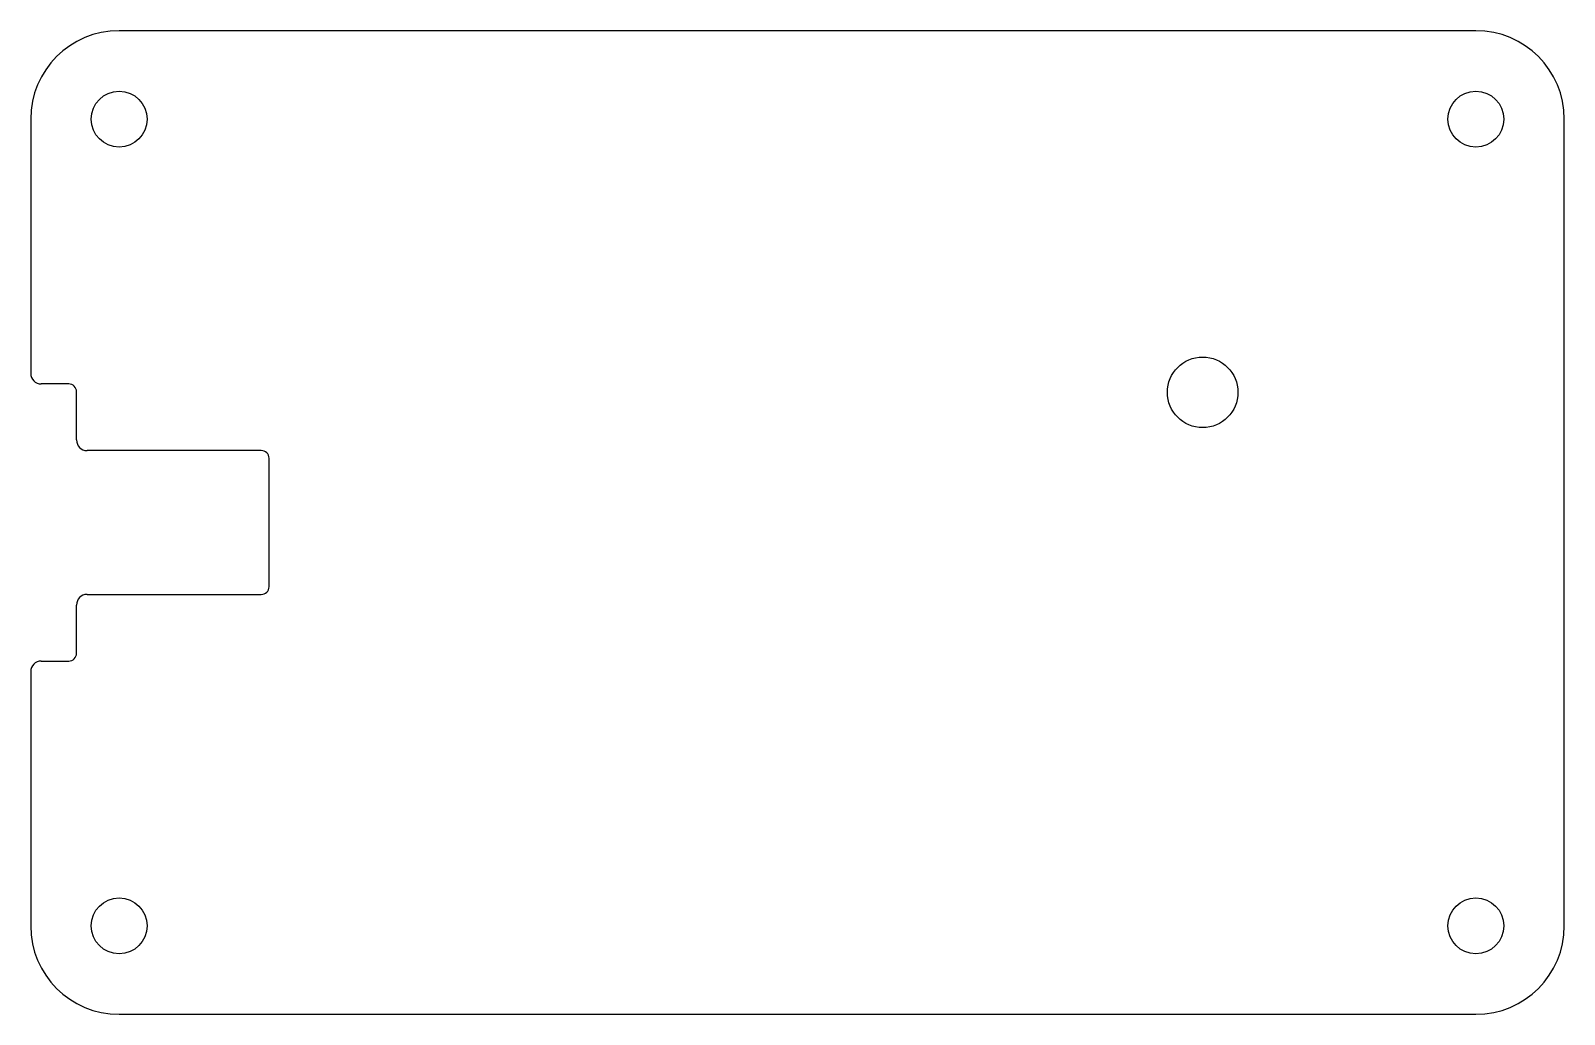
# Model space of a CAD drawing. Header units: millimetres. Extents: x -1.8 to 81.8, y -1.8 to 51.8.
import ezdxf

# ---------------------------------------------------------------- set-up
doc = ezdxf.new("R2010")
doc.units = ezdxf.units.MM

msp = doc.modelspace()

# ---------------------------------------------------------------- linework, layer by layer
at = {"color": 7, "linetype": 'Continuous', "lineweight": 25}
for p, q in [((77, 51.8262), (3, 51.8262)), ((-1.8262, 47), (-1.8262, 33.1311)), ((81.8262, 3), (81.8262, 47)), ((0.25, 32.5549), (-1.25, 32.5549)), ((0.6738, 29.5), (0.6738, 32.1311)), ((10.75, 28.9238), (1.25, 28.9238)), ((11.1738, 21.5), (11.1738, 28.5)), ((1.25, 21.0762), (10.75, 21.0762)), ((0.6738, 17.8689), (0.6738, 20.5)), ((-1.8262, 16.8689), (-1.8262, 3)), ((-1.25, 17.4451), (0.25, 17.4451)), ((3, -1.8262), (77, -1.8262))]:
    msp.add_line(p, q, dxfattribs=at)
for centre, radius in [((3, 47), 1.5238), ((77, 47), 1.5238), ((62.1, 32.1), 1.9238), ((3, 3), 1.5238), ((77, 3), 1.5238)]:
    msp.add_circle(centre, radius, dxfattribs=at)
for centre, radius, start, end in [((3, 47), 4.8262, 90, 180), ((77, 47), 4.8262, 0, 90), ((-1.25, 33.1311), 0.5762, 180, 270), ((0.25, 32.1311), 0.4238, 0, 90), ((1.25, 29.5), 0.5762, 180, 270), ((10.75, 28.5), 0.4238, 0, 90), ((1.25, 20.5), 0.5762, 90, 180), ((10.75, 21.5), 0.4238, 270, 0), ((0.25, 17.8689), 0.4238, 270, 0), ((-1.25, 16.8689), 0.5762, 90, 180), ((3, 3), 4.8262, 180, 270), ((77, 3), 4.8262, 270, 0)]:
    msp.add_arc(centre, radius, start, end, dxfattribs=at)

doc.saveas('drawing.dxf')
